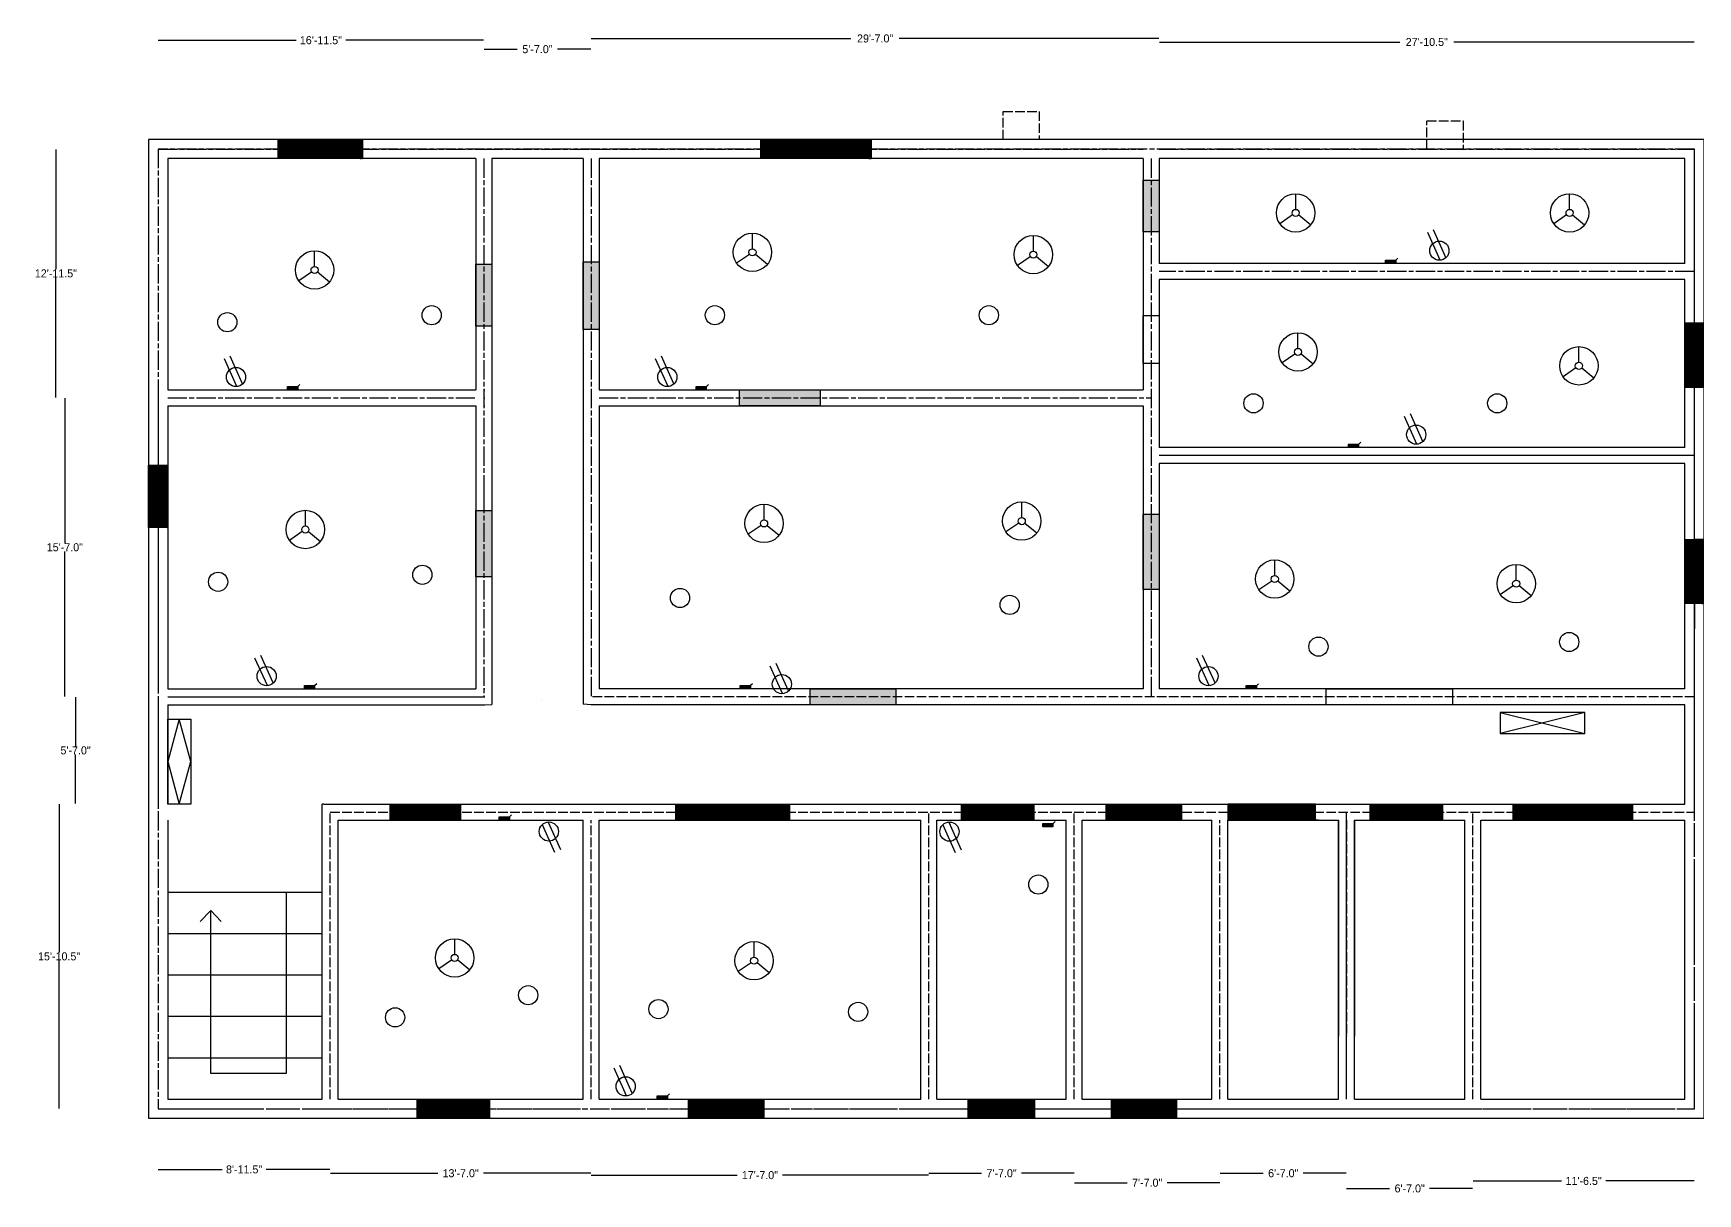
# Model space of a CAD drawing. Header units: inches. Extents: x -75362 to -71276, y -30 to 695.
# Drawn here: x -72839 to -71799, y -30 to 695 of the extents above; entities that cross this region are included whole.
import ezdxf

# ---------------------------------------------------------------- set-up
doc = ezdxf.new("R2010")
doc.units = ezdxf.units.IN
doc.header["$MEASUREMENT"] = 0
for name, pattern in [('ACAD_ISO02W100', [15, 12, -3]), ('ACAD_ISO03W100', [30, 12, -18]), ('ACAD_ISO08W100', [36, 24, -3, 6, -3])]:
    doc.linetypes.add(name, pattern=pattern)
doc.dimstyles.get("Standard").update_dxf_attribs({"dimtxt": 5, "dimasz": 0.18, "dimexe": 0.18, "dimexo": 0.0625, "dimgap": 0.09, "dimtad": 0, "dimtih": 1, "dimtoh": 1, "dimdec": 1, "dimzin": 0, "dimdsep": 46, "dimlunit": 3, "dimtxsty": 'Standard', "dimcen": 0.09, "dimse1": 1, "dimse2": 1, "dimadec": 0, "dimazin": 0, "dimtfac": 1, "dimtdec": 1, "dimtofl": 0, "dimtmove": 0, "dimatfit": 3, "dimfxl": 1, "dimtolj": 1, "dimtzin": 0, "dimarcsym": 0})

# ---------------------------------------------------------------- blocks, each defined once
blk = doc.blocks.new('*D35')
at = {"layer": 'Defpoints', "color": 0, "linetype": 'ByBlock', "lineweight": -2, "ltscale": 0.5, "transparency": 16777216}
for p, q in [((-72760.7, 691), (-72674.6, 691)), ((-72557.5, 691), (-72643.6, 691))]:
    blk.add_line(p, q, dxfattribs=at)
at = {"layer": 'Defpoints', "color": 0, "linetype": 'ByBlock', "ltscale": 0.5, "transparency": 16777216}
for p in [(-72557.3, 691), (-72760.8, 623), (-72557.3, 623)]:
    blk.add_point(p, dxfattribs=at)
for points in [[(-72760.7, 691), (-72760.7, 690.9), (-72760.8, 691)], [(-72557.5, 691), (-72557.5, 690.9), (-72557.3, 691)]]:
    blk.add_solid(points, dxfattribs=at)
at = {"layer": 'Defpoints', "color": 0, "linetype": 'ByBlock', "ltscale": 0.5, "transparency": 16777216, "insert": (-72659.1, 691), "char_height": 5, "attachment_point": 5}
blk.add_mtext('\\A1;16\'-11.5"', dxfattribs=at)
blk = doc.blocks.new('*D36')
at = {"layer": 'Defpoints', "color": 0, "linetype": 'ByBlock', "lineweight": -2, "ltscale": 0.5, "transparency": 16777216}
for p, q in [((-72557.2, 685.4), (-72536.4, 685.4)), ((-72490.5, 685.4), (-72511.3, 685.4))]:
    blk.add_line(p, q, dxfattribs=at)
at = {"layer": 'Defpoints', "color": 0, "linetype": 'ByBlock', "ltscale": 0.5, "transparency": 16777216}
for p in [(-72490.3, 685.4), (-72557.3, 623), (-72490.3, 623)]:
    blk.add_point(p, dxfattribs=at)
for points in [[(-72557.2, 685.5), (-72557.2, 685.4), (-72557.3, 685.4)], [(-72490.5, 685.5), (-72490.5, 685.4), (-72490.3, 685.4)]]:
    blk.add_solid(points, dxfattribs=at)
at = {"layer": 'Defpoints', "color": 0, "linetype": 'ByBlock', "ltscale": 0.5, "transparency": 16777216, "insert": (-72523.8, 685.4), "char_height": 5, "attachment_point": 5}
blk.add_mtext('\\A1;5\'-7.0"', dxfattribs=at)
blk = doc.blocks.new('*D37')
at = {"layer": 'Defpoints', "color": 0, "linetype": 'ByBlock', "lineweight": -2, "ltscale": 0.5, "transparency": 16777216}
for p, q in [((-72490.2, 692.1), (-72327.9, 692.1)), ((-72135.5, 692.1), (-72297.8, 692.1))]:
    blk.add_line(p, q, dxfattribs=at)
at = {"layer": 'Defpoints', "color": 0, "linetype": 'ByBlock', "ltscale": 0.5, "transparency": 16777216}
for p in [(-72135.3, 692.1), (-72490.3, 623), (-72135.3, 623)]:
    blk.add_point(p, dxfattribs=at)
for points in [[(-72490.2, 692.1), (-72490.2, 692.1), (-72490.3, 692.1)], [(-72135.5, 692.1), (-72135.5, 692.1), (-72135.3, 692.1)]]:
    blk.add_solid(points, dxfattribs=at)
at = {"layer": 'Defpoints', "color": 0, "linetype": 'ByBlock', "ltscale": 0.5, "transparency": 16777216, "insert": (-72312.8, 692.1), "char_height": 5, "attachment_point": 5}
blk.add_mtext('\\A1;29\'-7.0"', dxfattribs=at)
blk = doc.blocks.new('*D38')
at = {"layer": 'Defpoints', "color": 0, "linetype": 'ByBlock', "lineweight": -2, "ltscale": 0.5, "transparency": 16777216}
for p, q in [((-72135.2, 689.9), (-71984.9, 689.9)), ((-71801, 689.9), (-71951.3, 689.9))]:
    blk.add_line(p, q, dxfattribs=at)
at = {"layer": 'Defpoints', "color": 0, "linetype": 'ByBlock', "ltscale": 0.5, "transparency": 16777216}
for p in [(-71800.8, 689.9), (-72135.3, 623), (-71800.8, 623)]:
    blk.add_point(p, dxfattribs=at)
for points in [[(-72135.2, 689.9), (-72135.2, 689.8), (-72135.3, 689.9)], [(-71801, 689.9), (-71801, 689.8), (-71800.8, 689.9)]]:
    blk.add_solid(points, dxfattribs=at)
at = {"layer": 'Defpoints', "color": 0, "linetype": 'ByBlock', "ltscale": 0.5, "transparency": 16777216, "insert": (-71968.1, 689.9), "char_height": 5, "attachment_point": 5}
blk.add_mtext('\\A1;27\'-10.5"', dxfattribs=at)
blk = doc.blocks.new('*D39')
at = {"layer": 'Defpoints', "color": 0, "linetype": 'ByBlock', "lineweight": -2, "ltscale": 0.5, "transparency": 16777216}
for p, q in [((-72824.7, 622.8), (-72824.7, 547.8)), ((-72824.7, 467.7), (-72824.7, 542.6))]:
    blk.add_line(p, q, dxfattribs=at)
at = {"layer": 'Defpoints', "color": 0, "linetype": 'ByBlock', "ltscale": 0.5, "transparency": 16777216}
for p in [(-72760.8, 623), (-72824.7, 467.5), (-72760.8, 467.5)]:
    blk.add_point(p, dxfattribs=at)
for points in [[(-72824.7, 622.8), (-72824.6, 622.8), (-72824.7, 623)], [(-72824.7, 467.7), (-72824.6, 467.7), (-72824.7, 467.5)]]:
    blk.add_solid(points, dxfattribs=at)
at = {"layer": 'Defpoints', "color": 0, "linetype": 'ByBlock', "ltscale": 0.5, "transparency": 16777216, "insert": (-72824.7, 545.2), "char_height": 5, "attachment_point": 5}
blk.add_mtext('\\A1;12\'-11.5"', dxfattribs=at)
blk = doc.blocks.new('*D40')
at = {"layer": 'Defpoints', "color": 0, "linetype": 'ByBlock', "lineweight": -2, "ltscale": 0.5, "transparency": 16777216}
for p, q in [((-72819.1, 467.3), (-72819.1, 376.6)), ((-72819.1, 280.7), (-72819.1, 371.4))]:
    blk.add_line(p, q, dxfattribs=at)
at = {"layer": 'Defpoints', "color": 0, "linetype": 'ByBlock', "ltscale": 0.5, "transparency": 16777216}
for p in [(-72760.8, 467.5), (-72819.1, 280.5), (-72760.8, 280.5)]:
    blk.add_point(p, dxfattribs=at)
for points in [[(-72819.1, 467.3), (-72819.1, 467.3), (-72819.1, 467.5)], [(-72819.1, 280.7), (-72819.1, 280.7), (-72819.1, 280.5)]]:
    blk.add_solid(points, dxfattribs=at)
at = {"layer": 'Defpoints', "color": 0, "linetype": 'ByBlock', "ltscale": 0.5, "transparency": 16777216, "insert": (-72819.1, 374), "char_height": 5, "attachment_point": 5}
blk.add_mtext('\\A1;15\'-7.0"', dxfattribs=at)
blk = doc.blocks.new('*D41')
at = {"layer": 'Defpoints', "color": 0, "linetype": 'ByBlock', "lineweight": -2, "ltscale": 0.5, "transparency": 16777216}
for p, q in [((-72812.4, 280.3), (-72812.4, 249.6)), ((-72812.4, 213.7), (-72812.4, 244.4))]:
    blk.add_line(p, q, dxfattribs=at)
at = {"layer": 'Defpoints', "color": 0, "linetype": 'ByBlock', "ltscale": 0.5, "transparency": 16777216}
for p in [(-72760.8, 280.5), (-72812.4, 213.5), (-72760.8, 213.5)]:
    blk.add_point(p, dxfattribs=at)
for points in [[(-72812.4, 280.3), (-72812.4, 280.3), (-72812.4, 280.5)], [(-72812.4, 213.7), (-72812.4, 213.7), (-72812.4, 213.5)]]:
    blk.add_solid(points, dxfattribs=at)
at = {"layer": 'Defpoints', "color": 0, "linetype": 'ByBlock', "ltscale": 0.5, "transparency": 16777216, "insert": (-72812.4, 247), "char_height": 5, "attachment_point": 5}
blk.add_mtext('\\A1;5\'-7.0"', dxfattribs=at)
blk = doc.blocks.new('*D42')
at = {"layer": 'Defpoints', "color": 0, "linetype": 'ByBlock', "lineweight": -2, "ltscale": 0.5, "transparency": 16777216}
for p, q in [((-72822.7, 213.3), (-72822.7, 120.8)), ((-72822.7, 23.2), (-72822.7, 115.6))]:
    blk.add_line(p, q, dxfattribs=at)
at = {"layer": 'Defpoints', "color": 0, "linetype": 'ByBlock', "ltscale": 0.5, "transparency": 16777216}
for p in [(-72760.8, 213.5), (-72822.7, 23), (-72760.8, 23)]:
    blk.add_point(p, dxfattribs=at)
for points in [[(-72822.7, 213.3), (-72822.6, 213.3), (-72822.7, 213.5)], [(-72822.7, 23.2), (-72822.6, 23.2), (-72822.7, 23)]]:
    blk.add_solid(points, dxfattribs=at)
at = {"layer": 'Defpoints', "color": 0, "linetype": 'ByBlock', "ltscale": 0.5, "transparency": 16777216, "insert": (-72822.7, 118.2), "char_height": 5, "attachment_point": 5}
blk.add_mtext('\\A1;15\'-10.5"', dxfattribs=at)
blk = doc.blocks.new('*D43')
at = {"layer": 'Defpoints', "color": 0, "linetype": 'ByBlock', "lineweight": -2, "ltscale": 0.5, "transparency": 16777216}
for p, q in [((-71729.7, 213.3), (-71729.7, 120.8)), ((-71729.7, 23.2), (-71729.7, 115.6))]:
    blk.add_line(p, q, dxfattribs=at)
at = {"layer": 'Defpoints', "color": 0, "linetype": 'ByBlock', "ltscale": 0.5, "transparency": 16777216}
for p in [(-71800.8, 213.5), (-71729.7, 213.5), (-71800.8, 23)]:
    blk.add_point(p, dxfattribs=at)
for points in [[(-71729.7, 213.3), (-71729.6, 213.3), (-71729.7, 213.5)], [(-71729.7, 23.2), (-71729.6, 23.2), (-71729.7, 23)]]:
    blk.add_solid(points, dxfattribs=at)
at = {"layer": 'Defpoints', "color": 0, "linetype": 'ByBlock', "ltscale": 0.5, "transparency": 16777216, "insert": (-71729.7, 118.2), "char_height": 5, "attachment_point": 5}
blk.add_mtext('\\A1;15\'-10.5"', dxfattribs=at)
blk = doc.blocks.new('*D44')
at = {"layer": 'Defpoints', "color": 0, "linetype": 'ByBlock', "lineweight": -2, "ltscale": 0.5, "transparency": 16777216}
for p, q in [((-71728.5, 280.3), (-71728.5, 249.6)), ((-71728.5, 213.7), (-71728.5, 244.4))]:
    blk.add_line(p, q, dxfattribs=at)
at = {"layer": 'Defpoints', "color": 0, "linetype": 'ByBlock', "ltscale": 0.5, "transparency": 16777216}
for p in [(-71800.8, 280.5), (-71728.5, 280.5), (-71800.8, 213.5)]:
    blk.add_point(p, dxfattribs=at)
for points in [[(-71728.5, 280.3), (-71728.4, 280.3), (-71728.5, 280.5)], [(-71728.5, 213.7), (-71728.4, 213.7), (-71728.5, 213.5)]]:
    blk.add_solid(points, dxfattribs=at)
at = {"layer": 'Defpoints', "color": 0, "linetype": 'ByBlock', "ltscale": 0.5, "transparency": 16777216, "insert": (-71728.5, 247), "char_height": 5, "attachment_point": 5}
blk.add_mtext('\\A1;5\'-7.0"', dxfattribs=at)
blk = doc.blocks.new('*D45')
at = {"layer": 'Defpoints', "color": 0, "linetype": 'ByBlock', "lineweight": -2, "ltscale": 0.5, "transparency": 16777216}
for p, q in [((-71731.9, 431.3), (-71731.9, 358.6)), ((-71731.9, 280.7), (-71731.9, 353.4))]:
    blk.add_line(p, q, dxfattribs=at)
at = {"layer": 'Defpoints', "color": 0, "linetype": 'ByBlock', "ltscale": 0.5, "transparency": 16777216}
for p in [(-71800.8, 431.5), (-71731.9, 431.5), (-71800.8, 280.5)]:
    blk.add_point(p, dxfattribs=at)
for points in [[(-71732, 431.3), (-71731.9, 431.3), (-71731.9, 431.5)], [(-71732, 280.7), (-71731.9, 280.7), (-71731.9, 280.5)]]:
    blk.add_solid(points, dxfattribs=at)
at = {"layer": 'Defpoints', "color": 0, "linetype": 'ByBlock', "ltscale": 0.5, "transparency": 16777216, "insert": (-71731.9, 356), "char_height": 5, "attachment_point": 5}
blk.add_mtext('\\A1;12\'-7.0"', dxfattribs=at)
blk = doc.blocks.new('*D46')
at = {"layer": 'Defpoints', "color": 0, "linetype": 'ByBlock', "lineweight": -2, "ltscale": 0.5, "transparency": 16777216}
for p, q in [((-71744.8, 546.3), (-71744.8, 491.6)), ((-71744.8, 431.7), (-71744.8, 486.4))]:
    blk.add_line(p, q, dxfattribs=at)
at = {"layer": 'Defpoints', "color": 0, "linetype": 'ByBlock', "ltscale": 0.5, "transparency": 16777216}
for p in [(-71800.8, 546.5), (-71744.8, 546.5), (-71800.8, 431.5)]:
    blk.add_point(p, dxfattribs=at)
for points in [[(-71744.9, 546.3), (-71744.8, 546.3), (-71744.8, 546.5)], [(-71744.9, 431.7), (-71744.8, 431.7), (-71744.8, 431.5)]]:
    blk.add_solid(points, dxfattribs=at)
at = {"layer": 'Defpoints', "color": 0, "linetype": 'ByBlock', "ltscale": 0.5, "transparency": 16777216, "insert": (-71744.8, 489), "char_height": 5, "attachment_point": 5}
blk.add_mtext('\\A1;9\'-7.0"', dxfattribs=at)
blk = doc.blocks.new('*D47')
at = {"layer": 'Defpoints', "color": 0, "linetype": 'ByBlock', "lineweight": -2, "ltscale": 0.5, "transparency": 16777216}
for p, q in [((-71750.2, 622.8), (-71750.2, 587.3)), ((-71750.2, 546.7), (-71750.2, 582.1))]:
    blk.add_line(p, q, dxfattribs=at)
at = {"layer": 'Defpoints', "color": 0, "linetype": 'ByBlock', "ltscale": 0.5, "transparency": 16777216}
for p in [(-71800.8, 623), (-71750.2, 623), (-71800.8, 546.5)]:
    blk.add_point(p, dxfattribs=at)
for points in [[(-71750.3, 622.8), (-71750.2, 622.8), (-71750.2, 623)], [(-71750.3, 546.7), (-71750.2, 546.7), (-71750.2, 546.5)]]:
    blk.add_solid(points, dxfattribs=at)
at = {"layer": 'Defpoints', "color": 0, "linetype": 'ByBlock', "ltscale": 0.5, "transparency": 16777216, "insert": (-71750.2, 584.7), "char_height": 5, "attachment_point": 5}
blk.add_mtext('\\A1;6\'-4.5"', dxfattribs=at)
blk = doc.blocks.new('*D48')
at = {"layer": 'Defpoints', "color": 0, "linetype": 'ByBlock', "lineweight": -2, "ltscale": 0.5, "transparency": 16777216}
for p, q in [((-72760.7, -15), (-72720.9, -15)), ((-72653.5, -15), (-72693.3, -15))]:
    blk.add_line(p, q, dxfattribs=at)
at = {"layer": 'Defpoints', "color": 0, "linetype": 'ByBlock', "ltscale": 0.5, "transparency": 16777216}
for p in [(-72760.8, 23), (-72653.3, 23), (-72653.3, -15)]:
    blk.add_point(p, dxfattribs=at)
for points in [[(-72760.7, -15), (-72760.7, -15.1), (-72760.8, -15)], [(-72653.5, -15), (-72653.5, -15.1), (-72653.3, -15)]]:
    blk.add_solid(points, dxfattribs=at)
at = {"layer": 'Defpoints', "color": 0, "linetype": 'ByBlock', "ltscale": 0.5, "transparency": 16777216, "insert": (-72707.1, -15), "char_height": 5, "attachment_point": 5}
blk.add_mtext('\\A1;8\'-11.5"', dxfattribs=at)
blk = doc.blocks.new('*D49')
at = {"layer": 'Defpoints', "color": 0, "linetype": 'ByBlock', "lineweight": -2, "ltscale": 0.5, "transparency": 16777216}
for p, q in [((-72653.2, -17.4), (-72586.1, -17.4)), ((-72490.5, -17.4), (-72557.6, -17.4))]:
    blk.add_line(p, q, dxfattribs=at)
at = {"layer": 'Defpoints', "color": 0, "linetype": 'ByBlock', "ltscale": 0.5, "transparency": 16777216}
for p in [(-72653.3, 23), (-72490.3, 23), (-72490.3, -17.4)]:
    blk.add_point(p, dxfattribs=at)
for points in [[(-72653.2, -17.4), (-72653.2, -17.4), (-72653.3, -17.4)], [(-72490.5, -17.4), (-72490.5, -17.4), (-72490.3, -17.4)]]:
    blk.add_solid(points, dxfattribs=at)
at = {"layer": 'Defpoints', "color": 0, "linetype": 'ByBlock', "ltscale": 0.5, "transparency": 16777216, "insert": (-72571.8, -17.4), "char_height": 5, "attachment_point": 5}
blk.add_mtext('\\A1;13\'-7.0"', dxfattribs=at)
blk = doc.blocks.new('*D50')
at = {"layer": 'Defpoints', "color": 0, "linetype": 'ByBlock', "lineweight": -2, "ltscale": 0.5, "transparency": 16777216}
for p, q in [((-72490.2, -18.6), (-72399.1, -18.6)), ((-72279.5, -18.6), (-72370.6, -18.6))]:
    blk.add_line(p, q, dxfattribs=at)
at = {"layer": 'Defpoints', "color": 0, "linetype": 'ByBlock', "ltscale": 0.5, "transparency": 16777216}
for p in [(-72490.3, 23), (-72279.3, 23), (-72279.3, -18.6)]:
    blk.add_point(p, dxfattribs=at)
for points in [[(-72490.2, -18.6), (-72490.2, -18.6), (-72490.3, -18.6)], [(-72279.5, -18.6), (-72279.5, -18.6), (-72279.3, -18.6)]]:
    blk.add_solid(points, dxfattribs=at)
at = {"layer": 'Defpoints', "color": 0, "linetype": 'ByBlock', "ltscale": 0.5, "transparency": 16777216, "insert": (-72384.8, -18.6), "char_height": 5, "attachment_point": 5}
blk.add_mtext('\\A1;17\'-7.0"', dxfattribs=at)
blk = doc.blocks.new('*D51')
at = {"layer": 'Defpoints', "color": 0, "linetype": 'ByBlock', "lineweight": -2, "ltscale": 0.5, "transparency": 16777216}
for p, q in [((-72279.2, -17.4), (-72246.4, -17.4)), ((-72188.5, -17.4), (-72221.3, -17.4))]:
    blk.add_line(p, q, dxfattribs=at)
at = {"layer": 'Defpoints', "color": 0, "linetype": 'ByBlock', "ltscale": 0.5, "transparency": 16777216}
for p in [(-72279.3, 23), (-72188.3, 23), (-72188.3, -17.4)]:
    blk.add_point(p, dxfattribs=at)
for points in [[(-72279.2, -17.4), (-72279.2, -17.4), (-72279.3, -17.4)], [(-72188.5, -17.4), (-72188.5, -17.4), (-72188.3, -17.4)]]:
    blk.add_solid(points, dxfattribs=at)
at = {"layer": 'Defpoints', "color": 0, "linetype": 'ByBlock', "ltscale": 0.5, "transparency": 16777216, "insert": (-72233.8, -17.4), "char_height": 5, "attachment_point": 5}
blk.add_mtext('\\A1;7\'-7.0"', dxfattribs=at)
blk = doc.blocks.new('*D52')
at = {"layer": 'Defpoints', "color": 0, "linetype": 'ByBlock', "lineweight": -2, "ltscale": 0.5, "transparency": 16777216}
for p, q in [((-72188.2, -23.3), (-72155.4, -23.3)), ((-72097.5, -23.3), (-72130.3, -23.3))]:
    blk.add_line(p, q, dxfattribs=at)
at = {"layer": 'Defpoints', "color": 0, "linetype": 'ByBlock', "ltscale": 0.5, "transparency": 16777216}
for p in [(-72188.3, 23), (-72097.3, 23), (-72097.3, -23.3)]:
    blk.add_point(p, dxfattribs=at)
for points in [[(-72188.2, -23.3), (-72188.2, -23.4), (-72188.3, -23.3)], [(-72097.5, -23.3), (-72097.5, -23.4), (-72097.3, -23.3)]]:
    blk.add_solid(points, dxfattribs=at)
at = {"layer": 'Defpoints', "color": 0, "linetype": 'ByBlock', "ltscale": 0.5, "transparency": 16777216, "insert": (-72142.8, -23.3), "char_height": 5, "attachment_point": 5}
blk.add_mtext('\\A1;7\'-7.0"', dxfattribs=at)
blk = doc.blocks.new('*D53')
at = {"layer": 'Defpoints', "color": 0, "linetype": 'ByBlock', "lineweight": -2, "ltscale": 0.5, "transparency": 16777216}
for p, q in [((-72097.2, -17.4), (-72070.4, -17.4)), ((-72018.5, -17.4), (-72045.3, -17.4))]:
    blk.add_line(p, q, dxfattribs=at)
at = {"layer": 'Defpoints', "color": 0, "linetype": 'ByBlock', "ltscale": 0.5, "transparency": 16777216}
for p in [(-72097.3, 23), (-72018.3, 23), (-72018.3, -17.4)]:
    blk.add_point(p, dxfattribs=at)
for points in [[(-72097.2, -17.4), (-72097.2, -17.4), (-72097.3, -17.4)], [(-72018.5, -17.4), (-72018.5, -17.4), (-72018.3, -17.4)]]:
    blk.add_solid(points, dxfattribs=at)
at = {"layer": 'Defpoints', "color": 0, "linetype": 'ByBlock', "ltscale": 0.5, "transparency": 16777216, "insert": (-72057.8, -17.4), "char_height": 5, "attachment_point": 5}
blk.add_mtext('\\A1;6\'-7.0"', dxfattribs=at)
blk = doc.blocks.new('*D54')
at = {"layer": 'Defpoints', "color": 0, "linetype": 'ByBlock', "lineweight": -2, "ltscale": 0.5, "transparency": 16777216}
for p, q in [((-72018.2, -26.9), (-71991.4, -26.9)), ((-71939.5, -26.9), (-71966.3, -26.9))]:
    blk.add_line(p, q, dxfattribs=at)
at = {"layer": 'Defpoints', "color": 0, "linetype": 'ByBlock', "ltscale": 0.5, "transparency": 16777216}
for p in [(-72018.3, 23), (-71939.3, 23), (-71939.3, -26.9)]:
    blk.add_point(p, dxfattribs=at)
for points in [[(-72018.2, -26.9), (-72018.2, -26.9), (-72018.3, -26.9)], [(-71939.5, -26.9), (-71939.5, -26.9), (-71939.3, -26.9)]]:
    blk.add_solid(points, dxfattribs=at)
at = {"layer": 'Defpoints', "color": 0, "linetype": 'ByBlock', "ltscale": 0.5, "transparency": 16777216, "insert": (-71978.8, -26.9), "char_height": 5, "attachment_point": 5}
blk.add_mtext('\\A1;6\'-7.0"', dxfattribs=at)
blk = doc.blocks.new('*D55')
at = {"layer": 'Defpoints', "color": 0, "linetype": 'ByBlock', "lineweight": -2, "ltscale": 0.5, "transparency": 16777216}
for p, q in [((-71939.2, -22.2), (-71883.9, -22.2)), ((-71801, -22.2), (-71856.3, -22.2))]:
    blk.add_line(p, q, dxfattribs=at)
at = {"layer": 'Defpoints', "color": 0, "linetype": 'ByBlock', "ltscale": 0.5, "transparency": 16777216}
for p in [(-71939.3, 23), (-71800.8, 23), (-71800.8, -22.2)]:
    blk.add_point(p, dxfattribs=at)
for points in [[(-71939.2, -22.1), (-71939.2, -22.2), (-71939.3, -22.2)], [(-71801, -22.1), (-71801, -22.2), (-71800.8, -22.2)]]:
    blk.add_solid(points, dxfattribs=at)
at = {"layer": 'Defpoints', "color": 0, "linetype": 'ByBlock', "ltscale": 0.5, "transparency": 16777216, "insert": (-71870.1, -22.2), "char_height": 5, "attachment_point": 5}
blk.add_mtext('\\A1;11\'-6.5"', dxfattribs=at)
blk = doc.blocks.new('F')
for p, q in [((197.9, 28.1), (197.9, 37.9)), ((196, 24.6), (188, 19.1)), ((199.8, 24.7), (207.3, 18.5))]:
    blk.add_line(p, q)
for radius in [12, 2.23]:
    blk.add_circle((197.9, 25.9), radius)
blk = doc.blocks.new('K')
blk.add_circle((19, 26.1), 6)
blk = doc.blocks.new('TE')
h = blk.add_hatch(color=0)
h.dxf.hatch_style = 1
h.paths.add_polyline_path([(155.9, 27), (155.9, 26.1), (155.9, 25.3), (157.5, 26.1)])
for p, q in [((148, 26.1), (155.9, 26.1)), ((155.9, 26.1), (155.9, 27)), ((155.9, 27), (157.5, 26.1)), ((157.5, 26.1), (155.9, 25.3)), ((155.9, 25.3), (155.9, 26.1))]:
    blk.add_line(p, q)
blk = doc.blocks.new('1')
h = blk.add_hatch(color=253)
h.dxf.hatch_style = 1
h.paths.add_polyline_path([(189.8, 27.2), (189.8, 25.2), (196.2, 25.2), (196.2, 27.2), (196.2, 27.2), (195.1, 26.2), (195.3, 26), (194.6, 25.8), (194.9, 26.5), (195.1, 26.2), (196.2, 27.2)])
blk.add_lwpolyline([(189.8, 27.2), (196.2, 27.2), (196.2, 25.2), (189.8, 25.2)], close=True)
at = {"xscale": 0.4190906922431517, "yscale": 0.4190906922431517, "zscale": 0.4190906922431517, "rotation": 221.3375372749878}
blk.add_blockref('TE', (236.9, 77.6), dxfattribs=at)
blk = doc.blocks.new('SL')
for p, q in [((31.3, 28.1), (50.2, 28.1)), ((31.3, 24.1), (50.2, 24.1))]:
    blk.add_line(p, q)
blk.add_circle((36.9, 26.1), 6)
blk = doc.blocks.new('SDB')
for p, q in [((279.2, 47.4), (332.1, 34.4)), ((332.1, 47.4), (279.2, 34.4))]:
    blk.add_line(p, q)
blk.add_lwpolyline([(279.2, 34.4), (332.1, 34.4), (332.1, 47.4), (279.2, 47.4)], close=True)
blk = doc.blocks.new('M2')
at = {"linetype": 'ACAD_ISO02W100'}
for p, q in [((184.5, 39.5), (184.5, 74.6)), ((184.5, 74.6), (229.8, 74.6)), ((229.8, 74.6), (229.8, 39.5))]:
    blk.add_line(p, q, dxfattribs=at)

msp = doc.modelspace()

# ---------------------------------------------------------------- hatches: boundary and pattern name
at = {"layer": 'Defpoints', "linetype": 'ByBlock', "ltscale": 0.5, "true_color": 0xc8c92d}
h = msp.add_hatch(dxfattribs=at)
h.set_pattern_fill('ANSI31', color=52)
h.paths.add_polyline_path([(-72633.11, 622.98), (-72685.89, 622.98), (-72685.89, 616.98), (-72633.11, 616.98)])
h.paths.add_polyline_path([(-72633.11, 628.98), (-72685.89, 628.98), (-72685.89, 622.98), (-72633.11, 622.98)])
h.paths.add_polyline_path([(-72315.34, 628.98), (-72384.14, 628.98), (-72384.14, 622.98), (-72315.34, 622.98)])
h.paths.add_polyline_path([(-72315.34, 622.98), (-72384.14, 622.98), (-72384.14, 616.98), (-72315.34, 616.98)])
at = {"layer": 'Defpoints', "linetype": 'ByBlock', "ltscale": 0.5, "true_color": 0x58ba48}
h = msp.add_hatch(color=85, dxfattribs=at)
h.dxf.hatch_style = 1
h.paths.add_polyline_path([(-72135.34, 603.59), (-72140.34, 603.59), (-72140.34, 571.15), (-72135.34, 571.15)])
h.paths.add_polyline_path([(-72135.34, 394.76), (-72140.34, 394.76), (-72140.34, 347.54), (-72135.34, 347.54)])
h.paths.add_polyline_path([(-72140.34, 394.76), (-72145.34, 394.76), (-72145.34, 347.54), (-72140.34, 347.54)])
h.paths.add_polyline_path([(-72140.34, 603.59), (-72145.34, 603.59), (-72145.34, 571.15), (-72140.34, 571.15)])
h = msp.add_hatch(color=85, dxfattribs=at)
h.dxf.hatch_style = 1
h.paths.add_polyline_path([(-72490.34, 552.37), (-72495.34, 552.37), (-72495.34, 510.23), (-72490.34, 510.23)])
h.paths.add_polyline_path([(-72485.34, 552.37), (-72490.34, 552.37), (-72490.34, 510.23), (-72485.34, 510.23)])
h.paths.add_polyline_path([(-72347.11, 472.48), (-72397.55, 472.48), (-72397.55, 467.48), (-72347.11, 467.48)])
h.paths.add_polyline_path([(-72347.11, 467.48), (-72397.55, 467.48), (-72397.55, 462.48), (-72347.11, 462.48)])
h.paths.add_polyline_path([(-72299.95, 285.48), (-72353.48, 285.48), (-72353.48, 280.48), (-72299.95, 280.48)])
h.paths.add_polyline_path([(-72299.95, 280.48), (-72353.48, 280.48), (-72353.48, 275.48), (-72299.95, 275.48)])
h.paths.add_polyline_path([(-72552.34, 397.04), (-72557.34, 397.04), (-72557.34, 355.5), (-72552.34, 355.5)])
h.paths.add_polyline_path([(-72557.34, 397.04), (-72562.34, 397.04), (-72562.34, 355.5), (-72557.34, 355.5)])
h = msp.add_hatch(color=85, dxfattribs=at)
h.dxf.hatch_style = 1
h.paths.add_polyline_path([(-72557.34, 550.95), (-72562.34, 550.95), (-72562.34, 512.16), (-72557.34, 512.16)])
h.paths.add_polyline_path([(-72552.34, 550.95), (-72557.34, 550.95), (-72557.34, 512.16), (-72552.34, 512.16)])
at = {"layer": 'Defpoints', "linetype": 'ByBlock', "ltscale": 0.5, "true_color": 0xc8c92d}
h = msp.add_hatch(dxfattribs=at)
h.set_pattern_fill('ANSI31', color=52)
h.paths.add_polyline_path([(-72553.74, 22.98), (-72598.9, 22.98), (-72598.9, 16.98), (-72553.74, 16.98)])
h.paths.add_polyline_path([(-72553.74, 28.98), (-72598.9, 28.98), (-72598.9, 22.98), (-72553.74, 22.98)])
h.paths.add_polyline_path([(-72382.34, 22.98), (-72429.38, 22.98), (-72429.38, 16.98), (-72382.34, 16.98)])
h.paths.add_polyline_path([(-72382.34, 28.98), (-72429.38, 28.98), (-72429.38, 22.98), (-72382.34, 22.98)])
h.paths.add_polyline_path([(-72213.22, 28.98), (-72254.68, 28.98), (-72254.68, 22.98), (-72213.22, 22.98)])
h.paths.add_polyline_path([(-72213.22, 22.98), (-72254.68, 22.98), (-72254.68, 16.98), (-72213.22, 16.98)])
h.paths.add_polyline_path([(-72124.39, 28.98), (-72165.11, 28.98), (-72165.11, 22.98), (-72124.39, 22.98)])
h.paths.add_polyline_path([(-72124.39, 22.98), (-72165.11, 22.98), (-72165.11, 16.98), (-72124.39, 16.98)])
h.paths.add_polyline_path([(-71800.84, 378.89), (-71806.84, 378.89), (-71806.84, 338.79), (-71800.84, 338.79)])
h.paths.add_polyline_path([(-71794.84, 378.89), (-71800.84, 378.89), (-71800.84, 338.79), (-71794.84, 338.79)])
h.paths.add_polyline_path([(-71794.84, 514.11), (-71800.84, 514.11), (-71800.84, 474), (-71794.84, 474)])
h.paths.add_polyline_path([(-71800.84, 514.11), (-71806.84, 514.11), (-71806.84, 474), (-71800.84, 474)])
h = msp.add_hatch(dxfattribs=at)
h.set_pattern_fill('ANSI31', color=52)
h.paths.add_polyline_path([(-72760.84, 425.4), (-72766.84, 425.4), (-72766.84, 386.42), (-72760.84, 386.42)])
h.paths.add_polyline_path([(-72754.84, 425.4), (-72760.84, 425.4), (-72760.84, 386.42), (-72754.84, 386.42)])
at = {"layer": 'Defpoints', "linetype": 'ByBlock', "ltscale": 0.5}
h = msp.add_hatch(dxfattribs=at)
h.set_pattern_fill('ANSI31', color=3)
h.paths.add_polyline_path([(-72571.84, 208.48), (-72615.84, 208.48), (-72615.84, 203.48), (-72571.84, 203.48)])
h.paths.add_polyline_path([(-72571.84, 213.48), (-72615.84, 213.48), (-72615.84, 208.48), (-72571.84, 208.48)])
h.paths.add_polyline_path([(-72366.41, 208.48), (-72437.28, 208.48), (-72437.28, 203.48), (-72366.41, 203.48)])
h.paths.add_polyline_path([(-72213.63, 208.48), (-72258.73, 208.48), (-72258.73, 203.48), (-72213.63, 203.48)])
h.paths.add_polyline_path([(-72213.63, 213.48), (-72258.73, 213.48), (-72258.73, 208.48), (-72213.63, 208.48)])
h.paths.add_polyline_path([(-72366.41, 213.48), (-72437.28, 213.48), (-72437.28, 208.48), (-72366.41, 208.48)])
h.paths.add_polyline_path([(-72121.44, 213.48), (-72168.44, 213.48), (-72168.44, 208.48), (-72121.44, 208.48)])
h.paths.add_polyline_path([(-72121.44, 208.48), (-72168.44, 208.48), (-72168.44, 203.48), (-72121.44, 203.48)])
h.paths.add_polyline_path([(-72037.59, 208.48), (-72092.34, 208.48), (-72092.34, 203.48), (-72037.59, 203.48)])
h.paths.add_polyline_path([(-72037.59, 213.48), (-72092.34, 213.48), (-72092.34, 208.48), (-72037.59, 208.48)])
h.paths.add_polyline_path([(-71958.34, 213.48), (-72003.5, 213.48), (-72003.5, 208.48), (-71958.34, 208.48)])
h.paths.add_polyline_path([(-71958.34, 208.48), (-72003.5, 208.48), (-72003.5, 203.48), (-71958.34, 203.48)])
h.paths.add_polyline_path([(-71839.48, 213.48), (-71914.11, 213.48), (-71914.11, 208.48), (-71839.48, 208.48)])
h.paths.add_polyline_path([(-71839.48, 208.48), (-71914.11, 208.48), (-71914.11, 203.48), (-71839.48, 203.48)])

# ---------------------------------------------------------------- linework, layer by layer
for p, q in [((-72747.65, 266.45), (-72754.84, 239.97)), ((-72740.45, 239.97), (-72747.65, 266.45)), ((-72754.84, 239.97), (-72747.65, 213.48)), ((-72747.65, 213.48), (-72740.45, 239.97))]:
    msp.add_line(p, q)
msp.add_lwpolyline([(-72754.84, 213.48), (-72754.84, 266.45), (-72740.45, 266.45), (-72740.45, 213.48)], close=True)
at = {"layer": 'Defpoints', "linetype": 'ACAD_ISO08W100', "ltscale": 0.5}
for p, q in [((-72760.84, 622.98), (-72557.34, 622.98)), ((-72760.84, 622.98), (-72760.84, 467.48)), ((-72557.34, 622.98), (-72490.34, 622.98)), ((-72557.34, 616.98), (-72557.34, 407.34)), ((-72490.34, 622.98), (-72145.34, 622.98)), ((-72490.34, 616.98), (-72490.34, 280.48)), ((-72140.34, 616.98), (-72140.34, 280.48)), ((-72135.34, 622.98), (-71800.84, 622.98)), ((-71800.84, 546.48), (-72135.34, 546.48)), ((-72754.84, 467.48), (-72562.34, 467.48)), ((-72557.34, 467.48), (-72556.75, 467.48)), ((-72485.34, 467.48), (-72140.34, 467.48)), ((-72557.34, 407.34), (-72557.34, 280.48))]:
    msp.add_line(p, q, dxfattribs=at)
at = {"layer": 'Defpoints', "linetype": 'ByBlock', "ltscale": 0.5}
for p, q in [((-72562.34, 616.98), (-72562.34, 472.48)), ((-72552.34, 616.98), (-72552.34, 407.34)), ((-72495.34, 616.98), (-72495.34, 280.48)), ((-72485.34, 616.98), (-72485.34, 472.48)), ((-72145.34, 616.98), (-72145.34, 472.48)), ((-72135.34, 616.98), (-72135.34, 551.48)), ((-71800.84, 546.48), (-71800.84, 622.98)), ((-71806.84, 551.48), (-72135.34, 551.48)), ((-71806.84, 541.48), (-72135.34, 541.48)), ((-72135.34, 541.48), (-72135.34, 436.48)), ((-71800.84, 431.48), (-71800.84, 546.48)), ((-72754.84, 472.48), (-72562.34, 472.48)), ((-72557.34, 472.48), (-72556.75, 472.48)), ((-72485.34, 472.48), (-72145.34, 472.48)), ((-72760.84, 467.48), (-72760.84, 285.48)), ((-72754.84, 462.48), (-72562.34, 462.48)), ((-72562.34, 462.48), (-72562.34, 407.34)), ((-72557.34, 462.48), (-72556.75, 462.48)), ((-72485.34, 462.48), (-72145.34, 462.48)), ((-72485.34, 462.48), (-72485.34, 285.48)), ((-72145.34, 462.48), (-72145.34, 285.48)), ((-71806.84, 436.48), (-72135.34, 436.48)), ((-71800.84, 431.48), (-72135.34, 431.48)), ((-71806.84, 426.48), (-72135.34, 426.48)), ((-72135.34, 426.48), (-72135.34, 285.48)), ((-71800.84, 280.48), (-71800.84, 431.48)), ((-72562.34, 407.34), (-72562.34, 285.48)), ((-72552.34, 407.34), (-72552.34, 280.48)), ((-72754.84, 285.48), (-72562.34, 285.48)), ((-72557.34, 285.48), (-72556.75, 285.48)), ((-72145.34, 285.48), (-72485.34, 285.48)), ((-71806.84, 285.48), (-72135.34, 285.48)), ((-72760.84, 275.48), (-72760.84, 213.48)), ((-72754.84, 280.48), (-72556.75, 280.48)), ((-72754.84, 275.48), (-72556.75, 275.48)), ((-72556.75, 275.48), (-72552.34, 275.79)), ((-72552.34, 280.48), (-72552.34, 275.79)), ((-72521.05, 277.98), (-72521.05, 277.98)), ((-72495.34, 280.48), (-72495.34, 275.89)), ((-72490.34, 275.48), (-72495.34, 275.89)), ((-71806.84, 275.48), (-72490.34, 275.48)), ((-71800.84, 213.48), (-71800.84, 280.48)), ((-72658.34, 203.48), (-72658.34, 213.48)), ((-72657.23, 213.48), (-72658.34, 213.48)), ((-72657.23, 213.48), (-71806.84, 213.48)), ((-72018.34, 28.98), (-72018.34, 208.48)), ((-72658.34, 28.98), (-72658.34, 203.48)), ((-72648.34, 28.98), (-72648.34, 203.48)), ((-72648.34, 203.48), (-72495.34, 203.48)), ((-72495.34, 28.98), (-72495.34, 203.48)), ((-72485.34, 28.98), (-72485.34, 203.48)), ((-72485.34, 203.48), (-72284.34, 203.48)), ((-72284.34, 28.98), (-72284.34, 203.48)), ((-72274.34, 28.98), (-72274.34, 203.48)), ((-72274.34, 203.48), (-72193.34, 203.48)), ((-72193.34, 28.98), (-72193.34, 203.48)), ((-72183.34, 28.98), (-72183.34, 203.48)), ((-72183.34, 203.48), (-72102.34, 203.48)), ((-72102.34, 28.98), (-72102.34, 203.48)), ((-72092.34, 28.98), (-72092.34, 203.48)), ((-72092.34, 203.48), (-72023.34, 203.48)), ((-72023.34, 203.48), (-72023.34, 68.39)), ((-72023.34, 28.98), (-72023.34, 203.48)), ((-72013.34, 203.48), (-72013.34, 68.39)), ((-72013.34, 28.98), (-72013.34, 203.48)), ((-72013.34, 203.48), (-71944.34, 203.48)), ((-71944.34, 28.98), (-71944.34, 203.48)), ((-71934.34, 28.98), (-71934.34, 203.48)), ((-71934.34, 203.48), (-71806.84, 203.48)), ((-72754.84, 158.39), (-72658.34, 158.39)), ((-72680.78, 158.39), (-72680.78, 44.94)), ((-72727.93, 146.89), (-72734.66, 140.1)), ((-72727.93, 44.94), (-72727.93, 146.89)), ((-72721.46, 140.1), (-72727.93, 146.89)), ((-72754.84, 132.51), (-72658.34, 132.51)), ((-72754.84, 106.62), (-72658.34, 106.62)), ((-72754.84, 80.74), (-72658.34, 80.74)), ((-72754.84, 54.86), (-72658.34, 54.86)), ((-72680.78, 44.94), (-72727.93, 44.94)), ((-72754.84, 28.98), (-72658.34, 28.98)), ((-72279.34, 22.98), (-72188.34, 22.98)), ((-72188.34, 22.98), (-72097.34, 22.98)), ((-72097.34, 22.98), (-72018.34, 22.98)), ((-72018.34, 22.98), (-71939.34, 22.98))]:
    msp.add_line(p, q, dxfattribs=at)
at = {"layer": 'Defpoints', "linetype": 'ACAD_ISO03W100', "ltscale": 0.5}
msp.add_line((-72754.84, 280.48), (-72556.75, 280.48), dxfattribs=at)
at = {"layer": 'Defpoints', "linetype": 'ACAD_ISO02W100', "ltscale": 0.5}
for p, q in [((-71800.84, 280.48), (-72490.34, 280.48)), ((-72653.34, 28.98), (-72653.34, 208.48)), ((-72653.34, 208.48), (-71800.84, 208.48)), ((-72279.34, 28.98), (-72279.34, 208.48)), ((-72188.34, 28.98), (-72188.34, 208.48)), ((-71939.34, 28.98), (-71939.34, 208.48)), ((-71800.84, 22.98), (-71800.84, 213.48)), ((-72490.34, 28.98), (-72490.34, 203.48)), ((-72097.34, 28.98), (-72097.34, 203.48)), ((-72018.34, 203.48), (-72018.34, 68.39)), ((-72760.84, 22.98), (-72653.34, 22.98)), ((-72653.34, 22.98), (-72495.34, 22.98)), ((-72485.34, 22.98), (-72279.34, 22.98)), ((-71939.34, 22.98), (-71800.84, 22.98))]:
    msp.add_line(p, q, dxfattribs=at)
at = {"layer": 'Defpoints', "linetype": 'ByBlock', "ltscale": 0.5}
for points in [[(-72766.84, 16.98), (-71794.84, 16.98), (-71794.84, 628.98), (-72766.84, 628.98)], [(-72685.89, 628.98), (-72633.11, 628.98), (-72633.11, 616.98), (-72685.89, 616.98)], [(-72384.14, 628.98), (-72315.34, 628.98), (-72315.34, 616.98), (-72384.14, 616.98)], [(-72145.34, 603.59), (-72135.34, 603.59), (-72135.34, 571.15), (-72145.34, 571.15)], [(-72495.34, 552.37), (-72485.34, 552.37), (-72485.34, 510.23), (-72495.34, 510.23)], [(-72495.34, 552.37), (-72485.34, 552.37), (-72485.34, 510.23), (-72495.34, 510.23)], [(-72562.34, 550.95), (-72552.34, 550.95), (-72552.34, 512.16), (-72562.34, 512.16)], [(-72145.34, 518.88), (-72135.34, 518.88), (-72135.34, 488.98), (-72145.34, 488.98)], [(-71794.84, 514.11), (-71806.84, 514.11), (-71806.84, 474), (-71794.84, 474)], [(-72397.55, 472.48), (-72347.11, 472.48), (-72347.11, 462.48), (-72397.55, 462.48)], [(-72766.84, 425.4), (-72754.84, 425.4), (-72754.84, 386.42), (-72766.84, 386.42)], [(-72562.34, 397.04), (-72552.34, 397.04), (-72552.34, 355.5), (-72562.34, 355.5)], [(-72145.34, 394.76), (-72135.34, 394.76), (-72135.34, 347.54), (-72145.34, 347.54)], [(-71806.84, 378.89), (-71794.84, 378.89), (-71794.84, 338.79), (-71806.84, 338.79)], [(-71800.84, 378.89), (-71800.84, 378.89), (-71800.84, 322.98), (-71800.84, 322.98)], [(-72353.48, 285.48), (-72299.95, 285.48), (-72299.95, 275.48), (-72353.48, 275.48)], [(-72031, 285.48), (-71952.03, 285.48), (-71952.03, 275.48), (-72031, 275.48)], [(-72615.84, 213.48), (-72571.84, 213.48), (-72571.84, 203.48), (-72615.84, 203.48)], [(-72437.28, 213.48), (-72366.41, 213.48), (-72366.41, 203.48), (-72437.28, 203.48)], [(-72258.73, 213.48), (-72213.63, 213.48), (-72213.63, 203.48), (-72258.73, 203.48)], [(-72168.44, 213.48), (-72121.44, 213.48), (-72121.44, 203.48), (-72168.44, 203.48)], [(-72092.34, 203.48), (-72037.59, 203.48), (-72037.59, 213.48), (-72092.34, 213.48)], [(-72003.5, 213.48), (-71958.34, 213.48), (-71958.34, 203.48), (-72003.5, 203.48)], [(-71914.11, 213.48), (-71839.48, 213.48), (-71839.48, 203.48), (-71914.11, 203.48)], [(-72092.34, 203.48), (-72035.75, 203.48), (-72035.75, 203.48), (-72092.34, 203.48)], [(-72598.9, 28.98), (-72553.74, 28.98), (-72553.74, 16.98), (-72598.9, 16.98)], [(-72429.38, 28.98), (-72382.34, 28.98), (-72382.34, 22.98), (-72429.38, 22.98)], [(-72382.34, 16.98), (-72429.38, 16.98), (-72429.38, 22.98), (-72382.34, 22.98)], [(-72254.68, 28.98), (-72213.22, 28.98), (-72213.22, 16.98), (-72254.68, 16.98)], [(-72165.11, 28.98), (-72124.39, 28.98), (-72124.39, 16.98), (-72165.11, 16.98)]]:
    msp.add_lwpolyline(points, close=True, dxfattribs=at)
at = {"layer": 'Defpoints', "linetype": 'ACAD_ISO08W100', "ltscale": 0.5}
msp.add_lwpolyline([(-72760.84, 22.98), (-71800.84, 22.98), (-71800.84, 622.98), (-72760.84, 622.98)], close=True, dxfattribs=at)
at = {"layer": 'Defpoints', "linetype": 'ByBlock', "ltscale": 0.5}
for points in [[(-72562.34, 616.98), (-72754.84, 616.98), (-72754.84, 472.48)], [(-72495.34, 616.98), (-72552.34, 616.98)], [(-72145.34, 616.98), (-72485.34, 616.98)], [(-71806.84, 551.48), (-71806.84, 616.98), (-72135.34, 616.98)], [(-71806.84, 436.48), (-71806.84, 541.48)], [(-72754.84, 462.48), (-72754.84, 285.48)], [(-71806.84, 285.48), (-71806.84, 426.48)], [(-71794.84, 322.98), (-71794.84, 378.89), (-71800.84, 378.89), (-71800.84, 322.98)], [(-71794.84, 322.98), (-71794.84, 378.89), (-71800.84, 378.89), (-71800.84, 322.98)], [(-72754.84, 275.48), (-72754.84, 213.48)], [(-71806.84, 213.48), (-71806.84, 275.48)], [(-72754.84, 203.48), (-72754.84, 28.98), (-72658.34, 28.98)], [(-71934.34, 28.98), (-71806.84, 28.98), (-71806.84, 203.48)], [(-72648.34, 28.98), (-72495.34, 28.98)], [(-72485.34, 28.98), (-72284.34, 28.98)], [(-72274.34, 28.98), (-72193.34, 28.98)], [(-72183.34, 28.98), (-72102.34, 28.98)], [(-72092.34, 28.98), (-72023.34, 28.98)], [(-72013.34, 28.98), (-71944.34, 28.98)]]:
    msp.add_lwpolyline(points, dxfattribs=at)

# ---------------------------------------------------------------- block references
at = {"xscale": 0.5, "yscale": 0.5}
for p in [(-72325.1, 609.25), (-72060.33, 603.25)]:
    msp.add_blockref('M2', p, dxfattribs=at)
for name, p in [('F', (-72247.92, 557.15)), ('F', (-72076.75, 557.15)), ('F', (-72587.36, 532.52)), ('F', (-72411.84, 531.07)), ('F', (-72860.94, 521.47)), ('1', (-72183.68, 526.28)), ('K', (-72736.56, 488.62)), ('K', (-72608.9, 492.96)), ('K', (-72431.93, 492.96)), ('K', (-72260.75, 492.96)), ('F', (-72246.47, 470.22)), ('F', (-72070.95, 461.53)), ('1', (-72869.82, 447.28)), ('1', (-72614.51, 447.28)), ('K', (-72095.38, 437.91)), ('K', (-71943.07, 437.91)), ('1', (-72206.89, 411.28)), ('F', (-72866.74, 359.21)), ('F', (-72580.11, 363.01)), ('F', (-72419.09, 364.46)), ('F', (-72260.98, 328.24)), ('K', (-72742.36, 326.35)), ('K', (-72614.7, 330.7)), ('F', (-72110.11, 325.35)), ('K', (-72453.69, 316.21)), ('K', (-72247.7, 311.87)), ('K', (-72054.77, 285.79)), ('K', (-71898.1, 288.69)), ('1', (-72859.22, 260.28)), ('1', (-72586.95, 260.28)), ('1', (-72270.71, 260.28)), ('SDB', (-72201.5, 223.21)), ('1', (-72737.51, 178.28)), ('1', (-72397.9, 174.07)), ('K', (-72229.85, 137.01)), ('F', (-72773.42, 91.34)), ('F', (-72586.32, 89.61)), ('K', (-72548.6, 67.81)), ('K', (-72631.75, 53.97)), ('K', (-72467.18, 59.16)), ('K', (-72342.45, 57.43)), ('1', (-72638.76, 3.78))]:
    msp.add_blockref(name, p)
for p, rotation in [((-71921.3, 536.45), 114.162417743), ((-72673.26, 457.45), 114.162417743), ((-72403.75, 457.45), 114.162417743), ((-71935.77, 421.45), 114.162417743), ((-72654.11, 270.45), 114.162417743), ((-72332.14, 265.45), 114.162417743), ((-72065.63, 270.45), 114.162417743), ((-72555.6, 219.26), 294.162417743), ((-72305.27, 219.2), 294.162417743), ((-72429.77, 13.95), 114.162417743)]:
    msp.add_blockref('SL', p, dxfattribs=dict(rotation=rotation))

# ---------------------------------------------------------------- dimensions: what is measured, and where the dimension line sits
at = {"layer": 'Defpoints', "linetype": 'ByBlock', "ltscale": 0.5}
for base, p1, p2, picture, middle in [((-72557.34, 690.98), (-72760.84, 622.98), (-72557.34, 622.98), '*D35', (-72659.09, 690.98)), ((-72490.34, 685.42), (-72557.34, 622.98), (-72490.34, 622.98), '*D36', (-72523.84, 685.42)), ((-72135.34, 692.09), (-72490.34, 622.98), (-72135.34, 622.98), '*D37', (-72312.84, 692.09)), ((-71800.84, 689.87), (-72135.34, 622.98), (-71800.84, 622.98), '*D38', (-71968.09, 689.87)), ((-72653.34, -15.04), (-72760.84, 22.98), (-72653.34, 22.98), '*D48', (-72707.09, -15.04)), ((-72490.34, -17.42), (-72653.34, 22.98), (-72490.34, 22.98), '*D49', (-72571.84, -17.42)), ((-72279.34, -18.6), (-72490.34, 22.98), (-72279.34, 22.98), '*D50', (-72384.84, -18.6)), ((-72188.34, -17.42), (-72279.34, 22.98), (-72188.34, 22.98), '*D51', (-72233.84, -17.42)), ((-72097.34, -23.35), (-72188.34, 22.98), (-72097.34, 22.98), '*D52', (-72142.84, -23.35)), ((-72018.34, -17.42), (-72097.34, 22.98), (-72018.34, 22.98), '*D53', (-72057.84, -17.42)), ((-71939.34, -26.91), (-72018.34, 22.98), (-71939.34, 22.98), '*D54', (-71978.84, -26.91)), ((-71800.84, -22.16), (-71939.34, 22.98), (-71800.84, 22.98), '*D55', (-71870.09, -22.16))]:
    dim = msp.add_linear_dim(base=base, p1=p1, p2=p2, dimstyle='Standard', dxfattribs=at)
    dim.commit()
    dim.dimension.update_dxf_attribs({"geometry": picture, "text_midpoint": middle})
for base, p1, p2, picture, middle in [((-72824.67, 467.48), (-72760.84, 622.98), (-72760.84, 467.48), '*D39', (-72824.67, 545.23)), ((-71750.24, 622.98), (-71800.84, 546.48), (-71800.84, 622.98), '*D47', (-71750.24, 584.73)), ((-71744.85, 546.48), (-71800.84, 431.48), (-71800.84, 546.48), '*D46', (-71744.85, 488.98)), ((-72819.09, 280.48), (-72760.84, 467.48), (-72760.84, 280.48), '*D40', (-72819.09, 373.98)), ((-71731.93, 431.48), (-71800.84, 280.48), (-71800.84, 431.48), '*D45', (-71731.93, 355.98)), ((-72812.4, 213.48), (-72760.84, 280.48), (-72760.84, 213.48), '*D41', (-72812.4, 246.98)), ((-71728.48, 280.48), (-71800.84, 213.48), (-71800.84, 280.48), '*D44', (-71728.48, 246.98)), ((-72822.68, 22.98), (-72760.84, 213.48), (-72760.84, 22.98), '*D42', (-72822.68, 118.23)), ((-71729.65, 213.48), (-71800.84, 22.98), (-71800.84, 213.48), '*D43', (-71729.65, 118.23))]:
    dim = msp.add_linear_dim(base=base, p1=p1, p2=p2, angle=90, dimstyle='Standard', dxfattribs=at)
    dim.commit()
    dim.dimension.update_dxf_attribs({"geometry": picture, "text_midpoint": middle})

doc.saveas('drawing.dxf')
